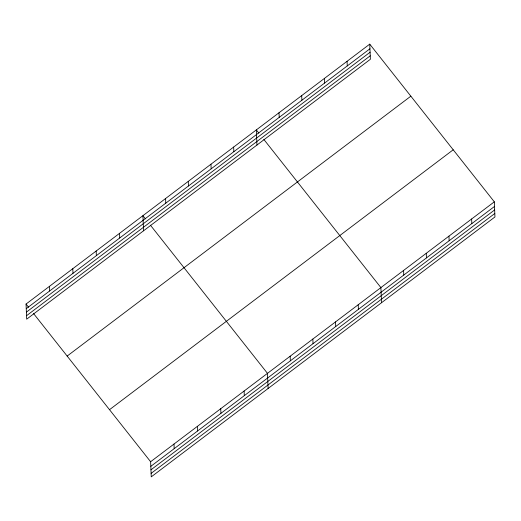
<?xml version="1.0" encoding="UTF-8"?>
<svg xmlns="http://www.w3.org/2000/svg" width="521" height="521" viewBox="0 0 521 521"><rect width="100%" height="100%" fill="white"/><g stroke="black" fill="none" stroke-linecap="round" stroke-linejoin="round"><path stroke-width="0.78" d="M369.747 44.148L370.379 59.277L26.682 319.171L26.05 304.043L369.747 44.148L494.318 201.829L494.95 216.957L151.253 476.852L150.621 461.723L33.572 313.557M26.245 308.66L369.943 48.772M26.389 312.131L370.086 52.237M26.538 315.7L370.236 55.812M67.157 356.077L410.854 96.183M109.514 409.688L453.211 149.794M150.621 461.723L494.318 201.829M150.81 466.341L494.507 206.446M150.96 469.805L494.657 209.917M151.11 473.381L494.807 213.493M258.833 133.089L256.325 129.918L256.964 145.046M263.847 139.433L380.897 287.592L381.528 302.721M145.411 218.853L142.91 215.681L143.542 230.81M150.426 225.196L267.475 373.355L268.107 388.484M26.05 304.043L28.557 307.214M471.629 218.983L471.824 223.6M448.946 236.137L449.141 240.754M426.263 253.291L426.458 257.908M403.58 270.438L403.775 275.055M358.214 304.746L358.402 309.363M347.064 61.302L347.26 65.92M335.531 321.9L335.719 326.517M324.381 78.456L324.57 83.073M312.841 339.054L313.036 343.671M301.698 95.61L301.887 100.227M290.158 356.201L290.353 360.825M279.009 112.764L279.204 117.381M244.102 391.03L244.297 395.647M233.642 147.065L233.838 151.683M210.959 164.219L211.155 168.837M220.735 408.705L220.924 413.322M188.276 181.373L188.472 185.99M197.361 426.373L197.557 430.991M165.593 198.527L165.782 203.144M173.988 444.048L174.183 448.666M119.537 233.349L119.732 237.967M96.164 251.024L96.359 255.642M72.79 268.699L72.986 273.317M49.423 286.368L49.612 290.985"/></g></svg>
